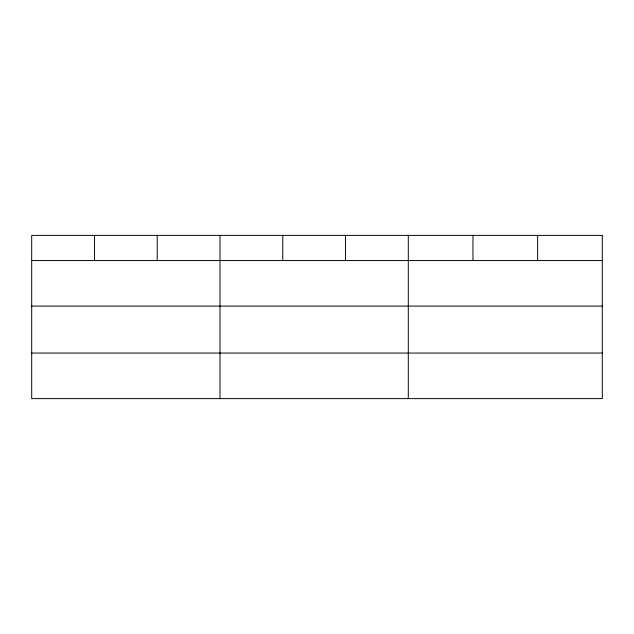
<?xml version="1.0" encoding="UTF-8"?>
<svg xmlns="http://www.w3.org/2000/svg" width="634" height="634" viewBox="0 0 634 634"><rect width="100%" height="100%" fill="white"/><g stroke="black" fill="none" stroke-linecap="round" stroke-linejoin="round"><path stroke-width="0.95" d="M31.7 260.55L602.3 260.55M31.7 306.111L602.3 306.111M31.7 353.059L602.3 353.059M537.632 235.38L537.632 260.55M472.964 235.38L472.964 260.55M408.296 235.38L408.296 398.62M345.53 235.38L345.53 260.55M282.764 235.38L282.764 260.55M219.998 235.38L219.998 398.62M157.232 235.38L157.232 260.55M94.466 235.38L94.466 260.55M602.3 235.38L31.7 235.38L31.7 398.62L602.3 398.62L602.3 235.38"/></g></svg>
